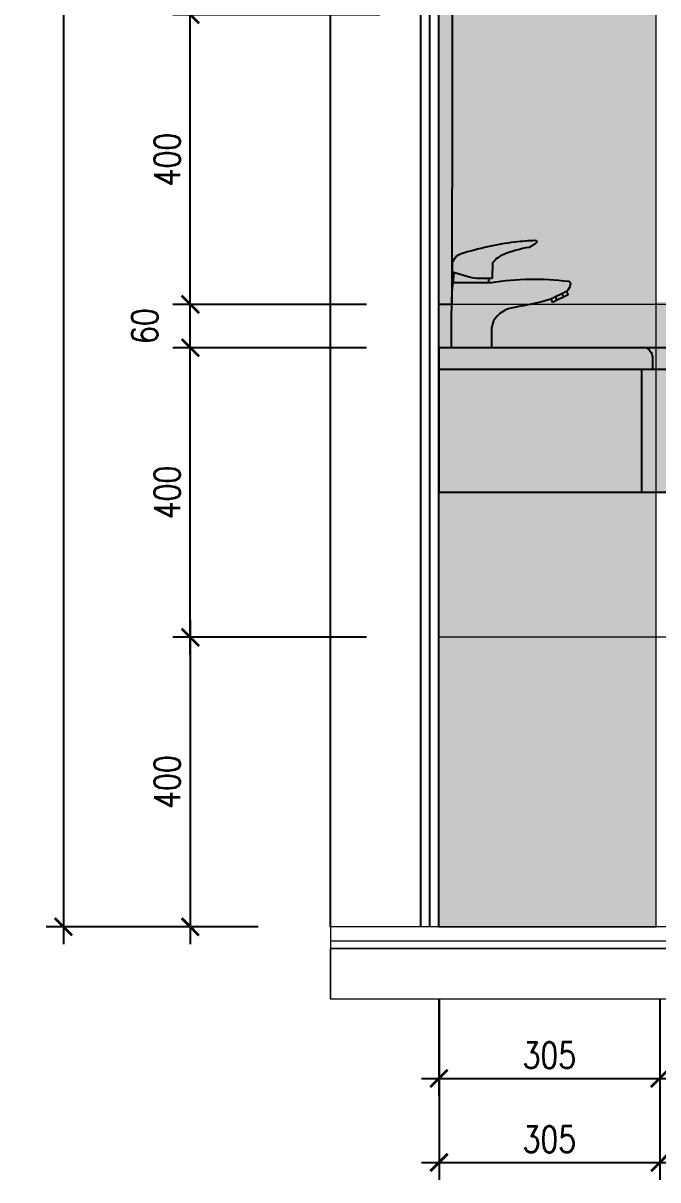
# Model space of a CAD drawing. Header units: millimetres. Extents: x -2167 to 6463, y 877 to 4714.
# Drawn here: x -2167 to -1290, y 877 to 2475 of the extents above; entities that cross this region are included whole.
import ezdxf

# ---------------------------------------------------------------- set-up
doc = ezdxf.new("R2010")
doc.units = ezdxf.units.MM
for name, color, linetype in [('1', 7, 'Continuous'), ('furn', 175, 'Continuous'), ('G_board', 3, 'Continuous'), ('stone', 4, 'Continuous'), ('wall', 5, 'Continuous')]:
    doc.layers.add(name, color=color, linetype=linetype)
doc.styles.add('ROMANS', font='romans.shx', dxfattribs={"width": 0.8})
doc.dimstyles.new('dwgmodels.com', dxfattribs={"dimscale": 20, "dimtxt": 1.8, "dimasz": 1.2, "dimexe": 1.2, "dimexo": 5, "dimgap": 0.7, "dimtad": 1, "dimdec": 0, "dimzin": 0, "dimdsep": 46, "dimtxsty": 'ROMANS', "dimblk": 'ARCHTICK', "dimcen": 0, "dimdle": 1.2, "dimadec": 3, "dimazin": 0, "dimtfac": 1, "dimtdec": 0, "dimtofl": 0, "dimtmove": 2, "dimatfit": 3, "dimfxl": 1, "dimtolj": 1, "dimtzin": 0, "dimarcsym": 0})

# ---------------------------------------------------------------- blocks, each defined once
blk = doc.blocks.new('mixer4ws(side)')
for p, q in [((-26.42383144370251, 105.0399241235136), (-3.234013511890225, 98.09937459949742)), ((11.10230701469482, 95.99999999999909), (28.69249851009226, 96)), ((109.5813808867315, 67.0271752998533), (111.7645988329386, 62.52900240418057)), ((115.986152129226, 70.13577335561604), (118.1693700754331, 65.63760045994331)), ((124.9824979205732, 74.50220924803034), (127.1657158667804, 70.00403635235762)), ((131.3872691630677, 77.61080730379217), (133.5704871092748, 73.11263440811945))]:
    blk.add_line(p, q)
for points in [[(-26.42383144370251, 105.0399241235136), (-26.42383144370251, 113.7954790646108, -0.3281196224517473), (-14.42793774106394, 130.1071916607434, -0.04414182009620937), (60.07511990328203, 146.3273607277179, -0.02579661463920543), (88.42918040712539, 148.4453147036247, -0.6977627533168577), (89.68973979250586, 145.2459601654127, -0.07667660170098828), (79.5082739999998, 138.6533440576732, 0.05549986169548548), (44.69738484796108, 129.0552673279199, 0.1320051811573134), (29.27974007470402, 117.5181858605956), (28.69249851009226, 96)], [(-24.68916299991906, 89.99999999999909), (-24.68916299991906, 95.99999999998909, -0.08459773005640496), (-23.30756571414531, 104.1072476924355, -0.08459773005640496)], [(27.5, 9.094947017729282e-13), (-27.5, -9.094947017729282e-13), (-27.5, 36.37337208997633, -0.006555865134628882), (-27.14976252648194, 63.08399024188384, -0.01183732346435937), (-25.98727330197289, 86.3626047633561, -0.1354288846997247), (-24.68916299991906, 89.99999999999909), (27.49999999999636, 90.00000000000091, -0.07534461860689365), (133.9469983120871, 91.81703840198679, -0.5275561299236398), (136.4689366663406, 86.80969916292088, -0.1662722599753679), (131.3872691630677, 77.61080730379217), (109.5813808867315, 67.0271752998533, -0.03095016628099164), (59.23488690858358, 55.74370744213866, 0.2284833337996831), (30.56745565934398, 37.13946552388097, 0.08014002910016065), (27.5, 24.22464738518192), (27.5, 9.094947017729282e-13)]]:
    blk.add_lwpolyline(points, format="xyb")
for points in [[(24.214524210729, 89.99999999999909), (24.214524210729, 96.00000000000455)], [(133.5704871092748, 73.11263440812036), (111.7645988329386, 62.52900240418057)]]:
    blk.add_lwpolyline(points)
blk.add_arc((11.10230701469118, 145.9999999999991), 50, 253.3379278866842, 270)
blk = doc.blocks.new('sfsdfq')
at = {"true_color": 0x8a8a8a}
h = blk.add_hatch(color=252, dxfattribs=at)
h.paths.add_polyline_path([(-72.3862054944002, 289.9999999998263, 0.07534461860689368), (-178.8332038064909, 291.8170384018122, 0.5275561299236398), (-181.3551421607444, 286.8096991627463, 0.1662722599753695), (-176.2734746574714, 277.6108073036175), (-154.4675863811353, 267.0271752996787, 0.03095016628099164), (-104.1210924029874, 255.743707441964, -0.2284833337996831), (-75.45366115374782, 237.1394655237063, -0.08014002910016066), (-72.38620549440384, 224.2246473850073), (-72.38620549440384, 199.9999999998263), (-17.38620549440384, 199.9999999998244), (-17.38620549440384, 236.3733720898017, 0.006555865134628882), (-17.7364429679219, 263.0839902417092, 0.01183732346435937), (-18.89893219243095, 286.3626047631815, 0.1354288846997246), (-20.19704249448477, 289.9999999998245)])
h.paths.add_polyline_path([(-41.65219198251361, 298.0993745993228, -0.07283036683007432), (-55.98851250909534, 295.9999999998245), (-69.10072970513284, 295.9999999998251), (-69.10072970513284, 289.9999999998262), (-20.19704249448478, 289.9999999998245), (-20.19704249448478, 295.9999999998145, 0.08459773005640807), (-21.57863978025863, 304.1072476922612)])
h.paths.add_polyline_path([(-104.9613253976859, 346.3273607275432, 0.02579661463920543), (-133.3153859015292, 348.4453147034501, 0.6977627533168571), (-134.5759452869097, 345.2459601652381, 0.07667660170098828), (-124.3944794944036, 338.6533440574985, -0.0554998616954855), (-89.58359034236491, 329.0552673277452, -0.1320051811573134), (-74.16594556910786, 317.518185860421), (-73.57870400449609, 295.9999999998254), (-55.98851250909865, 295.9999999998245, 0.07283036683009099), (-41.65219198251361, 298.0993745993228), (-18.46237405070133, 305.039924123339), (-18.46237405070133, 313.7954790644362, 0.3281196224517473), (-30.4582677533399, 330.1071916605688, 0.04414182009620937)])
h = blk.add_hatch(color=254)
h.set_gradient(color1=(97, 97, 97), color2=(219, 219, 219), one_color=1, tint=0.8600000143051147)
h.paths.add_polyline_path([(-565.0089816205436, 199.9999999998254, 0.404113247700718), (-580, 185.5190066922099), (-580.0000000000001, 169.9999999998836), (-295.0291274674237, 169.9999999998836), (-295.0291274674237, 185.4759000455961, -0.261670543565891), (-286.8693577530794, 199.9999999998254)])
h = blk.add_hatch(color=252, dxfattribs=at)
h.paths.add_polyline_path([(-9.89530235529234e-11, 169.9999999998836), (-280.0000000001164, 169.9999999998836), (-280, 0), (-6.776263578036375e-23, 0)])
h.paths.add_polyline_path([(-9.89530235529234e-11, 169.9999999998836), (-1.164153218269348e-10, 199.9999999998254), (-286.8693577530794, 199.9999999998254, 0.261670543565892), (-295.0291274674237, 185.4759000455961), (-295.0291274674236, 169.9999999998836)])
h = blk.add_hatch(color=254)
h.set_gradient(color1=(97, 97, 97), color2=(219, 219, 219), one_color=1, tint=0.8600000143051147)
h.paths.add_polyline_path([(-280, 0), (-280.0000000001164, 169.9999999998836), (-550, 169.9999999998836), (-550, 0)])
at = {"color": 0}
for p, q in [((-565.0089816205436, 199.9999999998254), (-1.164153218269348e-10, 199.9999999998254)), ((-1.164153218269348e-10, 199.9999999998254), (0, -1.164153218269348e-10)), ((-580, 185.5190066916402), (-580, 169.9999999998836)), ((-295.0291274674237, 185.4759000455961), (-295.0291274674237, 169.9999999998836)), ((-580, 169.9999999998836), (-1.164153218269348e-10, 169.9999999998836)), ((-550, 169.9999999998836), (-550, -1.164153218269348e-10)), ((-280.0000000001164, 169.9999999998836), (-280, -1.164153218269348e-10)), ((-550, 0), (0, 0))]:
    blk.add_line(p, q, dxfattribs=at)
for centre, radius, start, end in [((-565.0089816205436, 184.9999999998836), 15, 90, 181.9828553121075), ((-278.0230518680764, 185.4759000455961), 17.00607559936983, 121.3446635242853, 183.3538910213682)]:
    blk.add_arc(centre, radius, start, end, dxfattribs=at)
at = {"color": 0, "xscale": -1}
blk.add_blockref('mixer4ws(side)', (-44.88620549440384, 199.9999999998254), dxfattribs=at)
blk = doc.blocks.new('_ArchTick')
at = {"color": 0, "linetype": 'ByBlock', "const_width": 0.15}
blk.add_lwpolyline([(-0.5, -0.5), (0.5, 0.5)], dxfattribs=at)
blk = doc.blocks.new('*D71')
at = {"layer": '1', "color": 0, "lineweight": -2, "transparency": 16777216}
for p, q in [((-1935.837412878966, 1602.457759684345), (-1935.837412878966, 2050.457759684341)), ((-1692.163591960889, 2026.457759684341), (-1959.837412878966, 2026.457759684341)), ((-1692.163591960889, 1626.457759684345), (-1959.837412878966, 1626.457759684345))]:
    blk.add_line(p, q, dxfattribs=at)
at = {"layer": 'Defpoints', "color": 0, "transparency": 16777216}
for p in [(-1935.837412878966, 2026.457759684341), (-1592.163591960889, 2026.457759684341), (-1592.163591960889, 1626.457759684345)]:
    blk.add_point(p, dxfattribs=at)
at = {"layer": '1', "color": 0, "lineweight": -2, "transparency": 16777216, "xscale": 24, "yscale": 24, "zscale": 24}
for p, rotation in [((-1935.837412878966, 2026.457759684341), 90), ((-1935.837412878966, 1626.457759684345), 270)]:
    blk.add_blockref('_ArchTick', p, dxfattribs=dict(at, rotation=rotation))
at = {"layer": '1', "color": 0, "lineweight": 0, "transparency": 16777216, "insert": (-1967.837412878966, 1826.457759684343), "char_height": 36, "attachment_point": 5, "rotation": 90, "style": 'ROMANS'}
blk.add_mtext('\\A1;400', dxfattribs=at)
blk = doc.blocks.new('*D72')
at = {"layer": '1', "color": 0, "lineweight": -2, "transparency": 16777216}
for p, q in [((-1935.837412878966, 2002.457759684341), (-1935.837412878966, 2110.457759684341)), ((-1692.163591960889, 2086.457759684341), (-1959.837412878966, 2086.457759684341)), ((-1692.163591960889, 2026.457759684341), (-1959.837412878966, 2026.457759684341))]:
    blk.add_line(p, q, dxfattribs=at)
at = {"layer": 'Defpoints', "color": 0, "transparency": 16777216}
for p in [(-1935.837412878966, 2086.457759684341), (-1592.163591960889, 2086.457759684341), (-1592.163591960889, 2026.457759684341)]:
    blk.add_point(p, dxfattribs=at)
at = {"layer": '1', "color": 0, "lineweight": -2, "transparency": 16777216, "xscale": 24, "yscale": 24, "zscale": 24}
for p, rotation in [((-1935.837412878966, 2086.457759684341), 90), ((-1935.837412878966, 2026.457759684341), 270)]:
    blk.add_blockref('_ArchTick', p, dxfattribs=dict(at, rotation=rotation))
at = {"layer": '1', "color": 0, "lineweight": 0, "transparency": 16777216, "insert": (-1998.837412878966, 2056.457759684341), "char_height": 36, "attachment_point": 5, "rotation": 90, "style": 'ROMANS'}
blk.add_mtext('\\A1;60', dxfattribs=at)
blk = doc.blocks.new('*D73')
at = {"layer": '1', "color": 0, "lineweight": -2, "transparency": 16777216}
for p, q in [((-1935.837412878966, 2062.457759684341), (-1935.837412878966, 2510.457759684341)), ((-1673.918422979048, 2486.457759684341), (-1959.837412878966, 2486.457759684341)), ((-1692.163591960889, 2086.457759684341), (-1959.837412878966, 2086.457759684341))]:
    blk.add_line(p, q, dxfattribs=at)
at = {"layer": 'Defpoints', "color": 0, "transparency": 16777216}
for p in [(-1935.837412878966, 2486.457759684341), (-1573.918422979048, 2486.457759684341), (-1592.163591960889, 2086.457759684341)]:
    blk.add_point(p, dxfattribs=at)
at = {"layer": '1', "color": 0, "lineweight": -2, "transparency": 16777216, "xscale": 24, "yscale": 24, "zscale": 24}
for p, rotation in [((-1935.837412878966, 2486.457759684341), 90), ((-1935.837412878966, 2086.457759684341), 270)]:
    blk.add_blockref('_ArchTick', p, dxfattribs=dict(at, rotation=rotation))
at = {"layer": '1', "color": 0, "lineweight": 0, "transparency": 16777216, "insert": (-1967.837412878966, 2286.457759684341), "char_height": 36, "attachment_point": 5, "rotation": 90, "style": 'ROMANS'}
blk.add_mtext('\\A1;400', dxfattribs=at)
blk = doc.blocks.new('*D74')
at = {"layer": '1', "color": 0, "lineweight": -2, "transparency": 16777216}
for p, q in [((-1935.837412878951, 2462.457759684341), (-1935.837412878951, 2910.457759684341)), ((-1673.333479306275, 2886.457759684341), (-1959.837412878951, 2886.457759684341)), ((-1673.918422979033, 2486.457759684341), (-1959.837412878951, 2486.457759684341))]:
    blk.add_line(p, q, dxfattribs=at)
at = {"layer": 'Defpoints', "color": 0, "transparency": 16777216}
for p in [(-1935.837412878951, 2886.457759684341), (-1573.333479306275, 2886.457759684341), (-1573.918422979033, 2486.457759684341)]:
    blk.add_point(p, dxfattribs=at)
at = {"layer": '1', "color": 0, "lineweight": -2, "transparency": 16777216, "xscale": 24, "yscale": 24, "zscale": 24}
for p, rotation in [((-1935.837412878951, 2886.457759684341), 90), ((-1935.837412878951, 2486.457759684341), 270)]:
    blk.add_blockref('_ArchTick', p, dxfattribs=dict(at, rotation=rotation))
at = {"layer": '1', "color": 0, "lineweight": 0, "transparency": 16777216, "insert": (-1967.837412878951, 2686.457759684341), "char_height": 36, "attachment_point": 5, "rotation": 90, "style": 'ROMANS'}
blk.add_mtext('\\A1;400', dxfattribs=at)
blk = doc.blocks.new('*D78')
at = {"layer": '1', "color": 0, "lineweight": -2, "transparency": 16777216}
for p, q in [((-1592.163591960889, 1126.474241119693), (-1592.163591960889, 993.024526866564)), ((-1287.163591779688, 1126.474241119693), (-1287.163591779688, 993.024526866564)), ((-1616.163591960889, 1017.024526866564), (-1263.163591779688, 1017.024526866564))]:
    blk.add_line(p, q, dxfattribs=at)
at = {"layer": 'Defpoints', "color": 0, "transparency": 16777216}
for p in [(-1592.163591960889, 1226.474241119693), (-1287.163591779688, 1226.474241119693), (-1287.163591779688, 1017.024526866564)]:
    blk.add_point(p, dxfattribs=at)
at = {"layer": '1', "color": 0, "lineweight": -2, "transparency": 16777216, "xscale": 24, "yscale": 24, "zscale": 24, "rotation": 180}
blk.add_blockref('_ArchTick', (-1592.163591960889, 1017.024526866564), dxfattribs=at)
at = {"layer": '1', "color": 0, "lineweight": -2, "transparency": 16777216, "xscale": 24, "yscale": 24, "zscale": 24}
blk.add_blockref('_ArchTick', (-1287.163591779688, 1017.024526866564), dxfattribs=at)
at = {"layer": '1', "color": 0, "lineweight": 0, "transparency": 16777216, "insert": (-1439.663591870289, 1049.024526866564), "char_height": 36, "attachment_point": 5, "style": 'ROMANS'}
blk.add_mtext('\\A1;305', dxfattribs=at)
blk = doc.blocks.new('*D79')
at = {"layer": '1', "color": 0, "lineweight": -2, "transparency": 16777216}
for p, q in [((-1287.163591779688, 1126.474241119693), (-1287.163591779688, 993.024526866564)), ((-987.1635919607143, 1130.109366522294), (-987.1635919607143, 993.024526866564)), ((-1311.163591779688, 1017.024526866564), (-963.1635919607143, 1017.024526866564))]:
    blk.add_line(p, q, dxfattribs=at)
at = {"layer": 'Defpoints', "color": 0, "transparency": 16777216}
for p in [(-1287.163591779688, 1226.474241119693), (-987.1635919607143, 1230.109366522294), (-987.1635919607143, 1017.024526866564)]:
    blk.add_point(p, dxfattribs=at)
at = {"layer": '1', "color": 0, "lineweight": -2, "transparency": 16777216, "xscale": 24, "yscale": 24, "zscale": 24, "rotation": 180}
blk.add_blockref('_ArchTick', (-1287.163591779688, 1017.024526866564), dxfattribs=at)
at = {"layer": '1', "color": 0, "lineweight": -2, "transparency": 16777216, "xscale": 24, "yscale": 24, "zscale": 24}
blk.add_blockref('_ArchTick', (-987.1635919607143, 1017.024526866564), dxfattribs=at)
at = {"layer": '1', "color": 0, "lineweight": 0, "transparency": 16777216, "insert": (-1137.163591870201, 1049.024526866564), "char_height": 36, "attachment_point": 5, "style": 'ROMANS'}
blk.add_mtext('\\A1;300', dxfattribs=at)
blk = doc.blocks.new('*D87')
at = {"layer": '1', "color": 0, "lineweight": -2, "transparency": 16777216}
for p, q in [((-1592.158188211604, 1126.457759830344), (-1592.144702292553, 876.8917951408081)), ((-1287.158188030404, 1126.474241265696), (-1287.144702111352, 876.9082765761601)), ((-1616.145999157341, 900.8904982059391), (-1263.145999046222, 900.9095734409478))]:
    blk.add_line(p, q, dxfattribs=at)
at = {"layer": 'Defpoints', "color": 0, "transparency": 16777216}
for p in [(-1592.163591960889, 1226.457759684341), (-1287.163591779688, 1226.474241119693), (-1287.145999011181, 900.9082765411196)]:
    blk.add_point(p, dxfattribs=at)
at = {"layer": '1', "color": 0, "lineweight": -2, "transparency": 16777216, "xscale": 24, "yscale": 24, "zscale": 24}
for p, rotation in [((-1592.145999192381, 900.8917951057675), 180.0030961202771), ((-1287.145999011181, 900.9082765411196), 0.003096120277079987)]:
    blk.add_blockref('_ArchTick', p, dxfattribs=dict(at, rotation=rotation))
at = {"layer": '1', "color": 0, "lineweight": 0, "transparency": 16777216, "insert": (-1439.647728301552, 932.9000357767227), "char_height": 36, "attachment_point": 5, "rotation": 0.0030961202770799874, "style": 'ROMANS'}
blk.add_mtext('\\A1;305', dxfattribs=at)
blk = doc.blocks.new('*D88')
at = {"layer": '1', "color": 0, "lineweight": -2, "transparency": 16777216}
for p, q in [((-1287.158188030378, 1126.474241265695), (-1287.144702111264, 876.9082765757736)), ((217.8418117885957, 1126.457759830344), (217.8552924224187, 876.9896030027126)), ((-1311.145998976058, 900.9069796408986), (241.8539954875437, 900.9908998675064))]:
    blk.add_line(p, q, dxfattribs=at)
at = {"layer": 'Defpoints', "color": 0, "transparency": 16777216}
for p in [(-1287.163591779688, 1226.474241119693), (217.8364080392857, 1226.457759684341), (217.8539955225843, 900.989602967672)]:
    blk.add_point(p, dxfattribs=at)
at = {"layer": '1', "color": 0, "lineweight": -2, "transparency": 16777216, "xscale": 24, "yscale": 24, "zscale": 24}
for p, rotation in [((-1287.145999011098, 900.908276540733), 180.0030961202916), ((217.8539955225843, 900.989602967672), 0.003096120291608761)]:
    blk.add_blockref('_ArchTick', p, dxfattribs=dict(at, rotation=rotation))
at = {"layer": '1', "color": 0, "lineweight": 0, "transparency": 16777216, "insert": (-534.6477309440362, 932.9489397074816), "char_height": 36, "attachment_point": 5, "rotation": 0.0030961202916087605, "style": 'ROMANS'}
blk.add_mtext('\\A1;1505', dxfattribs=at)
blk = doc.blocks.new('*D96')
at = {"layer": '1', "color": 0, "lineweight": -2, "transparency": 16777216}
for p, q in [((-2111.300067343145, 3950.457759684319), (-2111.300067343146, 1202.457759684341)), ((-1692.163591960889, 3926.457759684319), (-2135.300067343145, 3926.457759684319)), ((-1842.163591960831, 1226.457759684341), (-2135.300067343146, 1226.457759684341))]:
    blk.add_line(p, q, dxfattribs=at)
at = {"layer": 'Defpoints', "color": 0, "transparency": 16777216}
for p in [(-1592.163591960889, 3926.457759684319), (-2111.300067343146, 1226.457759684341), (-1742.163591960831, 1226.457759684341)]:
    blk.add_point(p, dxfattribs=at)
at = {"layer": '1', "color": 0, "lineweight": -2, "transparency": 16777216, "xscale": 24, "yscale": 24, "zscale": 24}
for p, rotation in [((-2111.300067343145, 3926.457759684319), 90), ((-2111.300067343146, 1226.457759684341), 270)]:
    blk.add_blockref('_ArchTick', p, dxfattribs=dict(at, rotation=rotation))
at = {"layer": '1', "color": 0, "lineweight": 0, "transparency": 16777216, "insert": (-2143.300067343146, 2576.45775968433), "char_height": 36, "attachment_point": 5, "rotation": 90, "style": 'ROMANS'}
blk.add_mtext('\\A1;2700', dxfattribs=at)
blk = doc.blocks.new('*D97')
at = {"layer": '1', "color": 0, "lineweight": -2, "transparency": 16777216}
for p, q in [((-1935.837412878966, 1650.457759684345), (-1935.837412878966, 1202.457759684341)), ((-1692.163591960889, 1626.457759684345), (-1959.837412878966, 1626.457759684345)), ((-1842.16359196083, 1226.457759684341), (-1959.837412878966, 1226.457759684341))]:
    blk.add_line(p, q, dxfattribs=at)
at = {"layer": 'Defpoints', "color": 0, "transparency": 16777216}
for p in [(-1592.163591960889, 1626.457759684345), (-1935.837412878966, 1226.457759684341), (-1742.16359196083, 1226.457759684341)]:
    blk.add_point(p, dxfattribs=at)
at = {"layer": '1', "color": 0, "lineweight": -2, "transparency": 16777216, "xscale": 24, "yscale": 24, "zscale": 24}
for p, rotation in [((-1935.837412878966, 1626.457759684345), 90), ((-1935.837412878966, 1226.457759684341), 270)]:
    blk.add_blockref('_ArchTick', p, dxfattribs=dict(at, rotation=rotation))
at = {"layer": '1', "color": 0, "lineweight": 0, "transparency": 16777216, "insert": (-1967.837412878966, 1426.457759684343), "char_height": 36, "attachment_point": 5, "rotation": 90, "style": 'ROMANS'}
blk.add_mtext('\\A1;400', dxfattribs=at)

msp = doc.modelspace()

# ---------------------------------------------------------------- hatches: boundary and pattern name
at = {"lineweight": 0, "true_color": 0xfdf0c4}
msp.add_hatch(color=254, dxfattribs=at).paths.add_polyline_path([(-1292.163591960889, 3926.457759684319), (-1592.163591960889, 3926.457759684319), (-1592.163591960889, 1226.457759684341), (-1292.163591960889, 1226.457759684341)])
at = {"layer": 'stone', "true_color": 0xa87d05}
msp.add_hatch(color=44, dxfattribs=at).paths.add_polyline_path([(-1574.427148992931, 2089.541749926226), (420.3364080391693, 2089.541749926226), (420.3364080391693, 2026.457759684337), (-1574.427148992931, 2026.457759684337)])

# ---------------------------------------------------------------- linework, layer by layer
at = {"color": 4, "lineweight": 0}
msp.add_line((-1292.163591960831, 1226.457759684341), (-1292.163591960889, 4026.457759684286), dxfattribs=at)
at = {"color": 164, "lineweight": 0}
for p, q in [((420.3364080391693, 2086.457759684341), (-1592.163591960889, 2086.457759684341)), ((420.3364080391693, 2026.457759684337), (-1592.163591960889, 2026.457759684341)), ((-1071.129438455835, 1626.457759684345), (-1592.163591960889, 1626.457759684345)), ((1447.83640803876, 1226.457759684341), (-1742.16359196083, 1226.457759684341)), ((1447.836408038761, 1206.457759684341), (-1742.163591960831, 1206.457759684341))]:
    msp.add_line(p, q, dxfattribs=at)
msp.add_lwpolyline([(-1292.163591960889, 3926.457759684319), (-1592.163591960889, 3926.457759684319), (-1592.163591960889, 1226.457759684341), (-1292.163591960889, 1226.457759684341)], close=True, dxfattribs=at)
at = {"layer": 'furn', "color": 34, "linetype": 'ByBlock'}
msp.add_lwpolyline([(-1592.163591960889, 3686.457759684341), (-1572.163591960889, 3686.457759684341), (-1574.503366651748, 2086.457759684341), (-1592.163591960889, 2086.457759684341), (-1592.163591960889, 3686.457759684341)], dxfattribs=at)
at = {"layer": 'G_board'}
for p, q in [((-1742.163591960831, 1226.457759684341), (-1742.163591960831, 4226.457759684283)), ((-1592.163591960889, 1226.457759684341), (-1592.163591960889, 4226.457759684341))]:
    msp.add_line(p, q, dxfattribs=at)
at = {"layer": 'G_board', "color": 4}
for p, q in [((-1617.163591960831, 1226.457759684341), (-1617.163591960831, 4226.457759684283)), ((-1604.663591960947, 1226.457759684341), (-1604.663591960947, 4226.457759684341))]:
    msp.add_line(p, q, dxfattribs=at)
at = {"layer": 'wall', "lineweight": 0}
for p, q in [((-1742.163591960831, 4226.457759684341), (-1742.163591960831, 1126.457759684345)), ((1447.836408038761, 1196.457759684345), (-1742.163591960831, 1196.457759684345))]:
    msp.add_line(p, q, dxfattribs=at)
msp.add_lwpolyline([(-1742.163591960831, 1196.457759684345), (1447.836408038762, 1196.457759684345), (1447.836408038762, 1126.457759684345), (-1742.163591960831, 1126.457759684345)], close=True, dxfattribs=at)

# ---------------------------------------------------------------- block references
at = {"layer": 'furn', "color": 34, "linetype": 'ByBlock', "xscale": -1}
msp.add_blockref('sfsdfq', (-1592.163591960831, 1826.457759684516), dxfattribs=at)

# ---------------------------------------------------------------- dimensions: what is measured, and where the dimension line sits
at = {"layer": '1', "color": 4, "lineweight": 0}
for base, p1, p2, angle, picture, middle in [((-2111.300067343146, 1226.457759684341), (-1592.163591960889, 3926.457759684319), (-1742.163591960831, 1226.457759684341), 90, '*D96', (-2143.300067343146, 2576.45775968433)), ((-1935.837412878951, 2886.457759684341), (-1573.918422979033, 2486.457759684341), (-1573.333479306275, 2886.457759684341), 270, '*D74', (-1967.837412878951, 2686.457759684341)), ((-1935.837412878966, 2486.457759684341), (-1592.163591960889, 2086.457759684341), (-1573.918422979048, 2486.457759684341), 270, '*D73', (-1967.837412878966, 2286.457759684341)), ((-1935.837412878966, 2086.457759684341), (-1592.163591960889, 2026.457759684341), (-1592.163591960889, 2086.457759684341), 270, '*D72', (-1998.837412878966, 2056.457759684341)), ((-1935.837412878966, 2026.457759684341), (-1592.163591960889, 1626.457759684345), (-1592.163591960889, 2026.457759684341), 270, '*D71', (-1967.837412878966, 1826.457759684343)), ((-1935.837412878966, 1226.457759684341), (-1592.163591960889, 1626.457759684345), (-1742.16359196083, 1226.457759684341), 270, '*D97', (-1967.837412878966, 1426.457759684343)), ((-987.1635919607143, 1017.024526866564), (-1287.163591779688, 1226.474241119693), (-987.1635919607143, 1230.109366522294), 180, '*D79', (-1137.163591870201, 1049.024526866564)), ((217.8539955225843, 900.989602967672), (-1287.163591779688, 1226.474241119693), (217.8364080392857, 1226.457759684341), 180.0030961202916, '*D88', (-534.6477309440362, 932.9489397074816))]:
    dim = msp.add_linear_dim(base=base, p1=p1, p2=p2, angle=angle, dimstyle='dwgmodels.com', dxfattribs=at)
    dim.commit()
    dim.dimension.update_dxf_attribs({"geometry": picture, "text_midpoint": middle})
for p1, distance, picture, middle in [((-1592.163591960889, 1226.474241119693), -209.44971425312906, '*D78', (-1439.663591870289, 1049.024526866564)), ((-1592.163591960889, 1226.457759684341), -325.56596505390803, '*D87', (-1439.647728301552, 932.9000357767227))]:
    dim = msp.add_aligned_dim(p1=p1, p2=(-1287.163591779688, 1226.474241119693), distance=distance, dimstyle='dwgmodels.com', dxfattribs=at)
    dim.commit()
    dim.dimension.update_dxf_attribs({"geometry": picture, "text_midpoint": middle})

doc.saveas('drawing.dxf')
